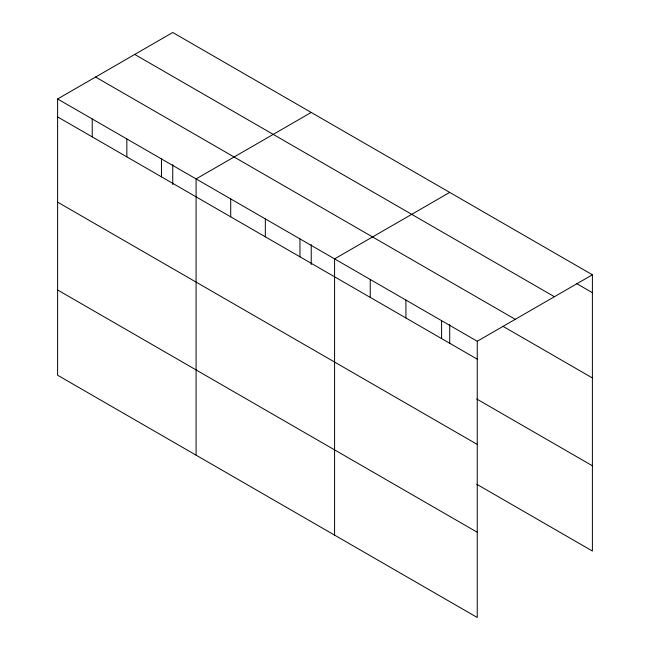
<?xml version="1.0" encoding="UTF-8"?>
<svg xmlns="http://www.w3.org/2000/svg" width="650" height="650" viewBox="0 0 650 650"><rect width="100%" height="100%" fill="white"/><g stroke="black" fill="none" stroke-linecap="round" stroke-linejoin="round"><path stroke-width="0.97" d="M57.606 98.971L477.254 341.258L477.254 617.5L57.606 375.213L57.606 98.971L172.746 32.5L592.394 274.787L592.394 551.029L476.686 484.218M311.228 112.45L196.089 178.929L196.089 455.171M449.711 192.408L334.579 258.879L334.579 535.121M477.254 341.258L592.394 274.787M576.737 283.66L592.394 292.703M134.745 54.438L554.401 296.717M95.599 77.041L515.255 319.321M502.783 326.211L592.394 377.951M57.606 116.894L477.254 359.174M476.686 398.97L592.394 465.782M57.606 202.142L477.254 444.421M57.606 289.973L477.254 532.253M449.711 324.512L449.711 343.476M441.586 320.661L441.586 338.585M405.917 300.072L405.917 317.988M370.248 279.476L370.248 297.391M311.228 244.562L311.228 264.526M299.951 238.891L299.951 256.807M265.33 218.904L265.33 236.819M230.709 198.916L230.709 216.832M172.746 164.612L172.746 184.567M161.468 158.941L161.468 176.857M126.847 138.954L126.847 156.869M92.227 118.966L92.227 136.882"/></g></svg>
